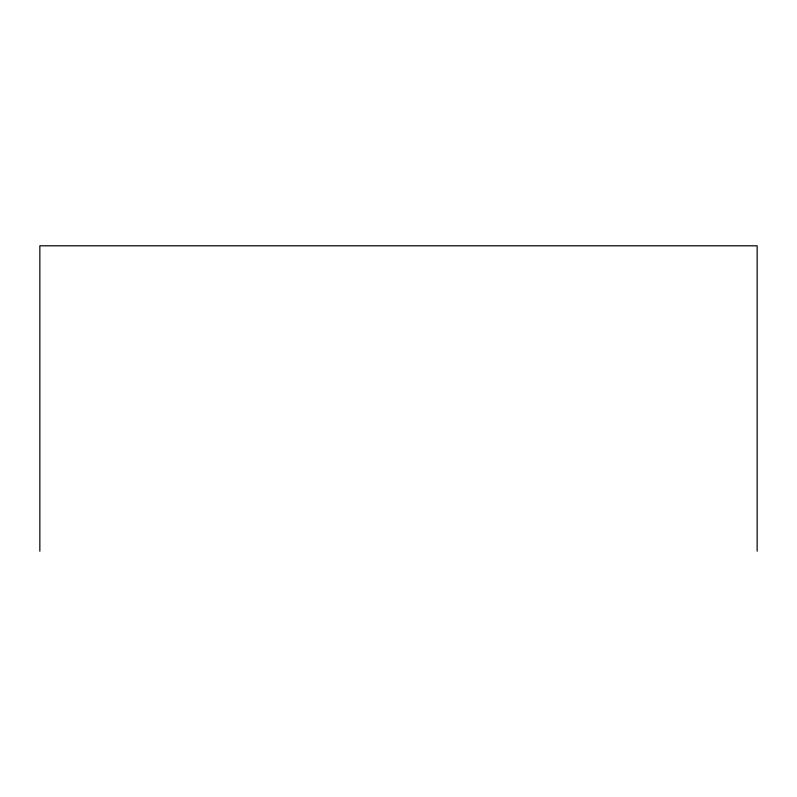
<?xml version="1.0" encoding="UTF-8"?>
<svg xmlns="http://www.w3.org/2000/svg" width="797" height="797" viewBox="0 0 797 797"><rect width="100%" height="100%" fill="white"/><g stroke="black" fill="none" stroke-linecap="round" stroke-linejoin="round"><path stroke-width="1.2" d="M757.15 551.195L757.15 245.805L39.85 245.805L39.85 551.195"/></g></svg>
